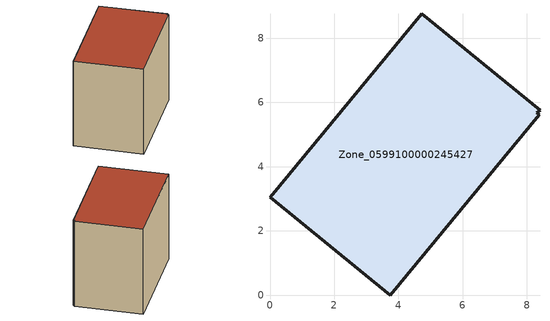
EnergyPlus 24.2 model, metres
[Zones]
Zone_0599100000245427
 floor ground (C_G): 3.75,0 0,3.05 4.73,8.76 8.41,5.76 8.31,5.68 8.39,5.62 z0
 wall outside (C_F): 0,3.05 3.75,0 8.39,5.62 8.31,5.68 8.41,5.76 4.73,8.76 0,3.05 z0:6.6
 roof outside (C_R): 8.41,5.76 4.73,8.76 0,3.05 3.75,0 8.39,5.62 8.31,5.68 z6.6
[BUILDING]
Pand.0599100000245427: North Axis=0; Terrain=City; Loads Convergence Tolerance Value=0.04; Temperature Convergence Tolerance Value=0.4; Solar Distribution=FullExterior; Maximum Number of Warmup Days=25; Minimum Number of Warmup Days=1
[Site:Location]
Rotterdam.The.Hague.AP_ZH_NLD Design_Conditions: Latitude=51.96; Longitude=4.45; Time Zone=1; Elevation=-4.5
[SITE:GROUNDTEMPERATURE:BUILDINGSURFACE]
18, 18, 18, 18, 18, 18, 18, 18, 18, 18, 18, 18
[MATERIAL] Thermal Absorptance=0.9; Solar Absorptance=0.7; Visible Absorptance=0.7
Name | Roughness | Thickness | Conductivity | Density | Specific Heat
G.TI.1946 | MediumSmooth | 0.15 | 1 | 540 | 1210
F.TI.1946 | Rough | 0.3 | 0.857143 | 1920 | 840
R.TI.1946 | MediumRough | 0.2 | 0.1 | 1500 | 1000
[CONSTRUCTION]
C_G: G.TI.1946
C_F: F.TI.1946
C_R: R.TI.1946
[ZONE]
Zone_0599100000245427: Type=1; Multiplier=1; Ceiling Height=Autocalculate; Volume=Autocalculate; Floor Area=autocalculate; Part of Total Floor Area=Yes
[ZONEINFILTRATION:DESIGNFLOWRATE]
Infil_Zone_0599100000245427: Zone or ZoneList or Space or SpaceList=Zone_0599100000245427; Schedule=AlwaysOn; Design Flow Rate Calculation Method=Flow/Area; Flow Rate per Floor Area=0.003; Constant Term Coefficient=1; Temperature Term Coefficient=0; Velocity Term Coefficient=0; Velocity Squared Term Coefficient=0
[HVACTEMPLATE:ZONE:IDEALLOADSAIRSYSTEM]
Zone_0599100000245427: Maximum Heating Supply Air Temperature=50; Minimum Cooling Supply Air Temperature=13; Maximum Heating Supply Air Humidity Ratio=0.0156; Minimum Cooling Supply Air Humidity Ratio=0.0077; Heating Limit=NoLimit; Cooling Limit=NoLimit; Dehumidification Control Type=ConstantSensibleHeatRatio; Cooling Sensible Heat Ratio=0.7; Dehumidification Setpoint=60; Humidification Control Type=None; Humidification Setpoint=30; Outdoor Air Method=None; Outdoor Air Flow Rate per Person=0.00944; Outdoor Air Flow Rate per Zone Floor Area=0; Outdoor Air Flow Rate per Zone=0; Demand Controlled Ventilation Type=None; Outdoor Air Economizer Type=NoEconomizer; Heat Recovery Type=None; Sensible Heat Recovery Effectiveness=0.7; Latent Heat Recovery Effectiveness=0.65
[ZONECONTROL:THERMOSTAT]
ThermostatControl_Zone_0599100000245427: Zone or ZoneList=Zone_0599100000245427; Control Type Schedule=DualSetpointControlType; Control 1=Thermostat_Zone_0599100000245427; Temperature Difference Between Cutout And Setpoint=0
[THERMOSTATSETPOINT:DUALSETPOINT]
Thermostat_Zone_0599100000245427: Heating Setpoint Temperature Schedule=HeatingSetpoint_Zone_0599100000245427; Cooling Setpoint Temperature Schedule=CoolingSetpoint_Zone_0599100000245427
[SCHEDULE:COMPACT]
HeatingSetpoint_Zone_0599100000245427: Through: 12/31, For: AllDays, Until: 24:00, 21
CoolingSetpoint_Zone_0599100000245427: Through: 12/31, For: AllDays, Until: 24:00, 24
DualSetpointControlType: Through: 12/31, For: AllDays, Until: 24:00, 4
AlwaysOn: Through: 12/31, For: AllDays, Until: 24:00, 1
